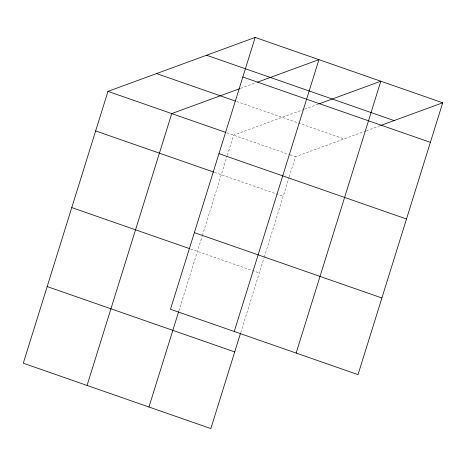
<?xml version="1.0" encoding="UTF-8"?>
<svg xmlns="http://www.w3.org/2000/svg" width="466" height="466" viewBox="0 0 466 466"><rect width="100%" height="100%" fill="white"/><g stroke="black" fill="none" stroke-linecap="round" stroke-linejoin="round"><path stroke-width="0.35" stroke-dasharray="2.33 1.75" d="M178.868 310.956L202.157 236.186M202.372 235.493L227.14 155.982M227.356 155.289L233.623 135.157L303.838 109.428M240.759 332.526L264.047 257.756M264.263 257.063L289.025 177.552M289.24 176.859L295.514 156.727L365.723 130.993M240.596 88.354L256.149 82.657M304.514 109.178L318.039 104.221M366.398 130.748L379.924 125.791M236.629 101.477L344.083 138.926M226.826 132.787L289.392 154.595M290.073 154.829L295.514 156.727M214.5 172.356L283.188 196.297M190.623 249.007L259.312 272.948"/><path stroke-width="0.7" d="M255.158 37.426L170.486 309.273L358.028 374.629L442.7 102.782L255.158 37.426L107.972 91.371L23.3 363.218L210.842 428.574L240.543 333.213M87.066 385.434L171.733 113.593L239.92 88.604M148.951 407.004L178.653 311.649M234.252 331.495L318.925 59.648L257.5 82.156M296.143 353.065L380.809 81.218L318.715 103.976M380.606 125.54L442.7 102.782M206.584 55.227L394.125 120.583M242.833 76.995L430.374 142.351M156.541 73.57L235.272 101.006M107.972 91.371L225.462 132.315M218.962 153.646L406.503 219.003M95.647 130.94L213.818 172.117M194.363 232.621L381.904 297.978M71.77 207.591L189.266 248.535M47.177 286.567L234.718 351.923"/></g></svg>
